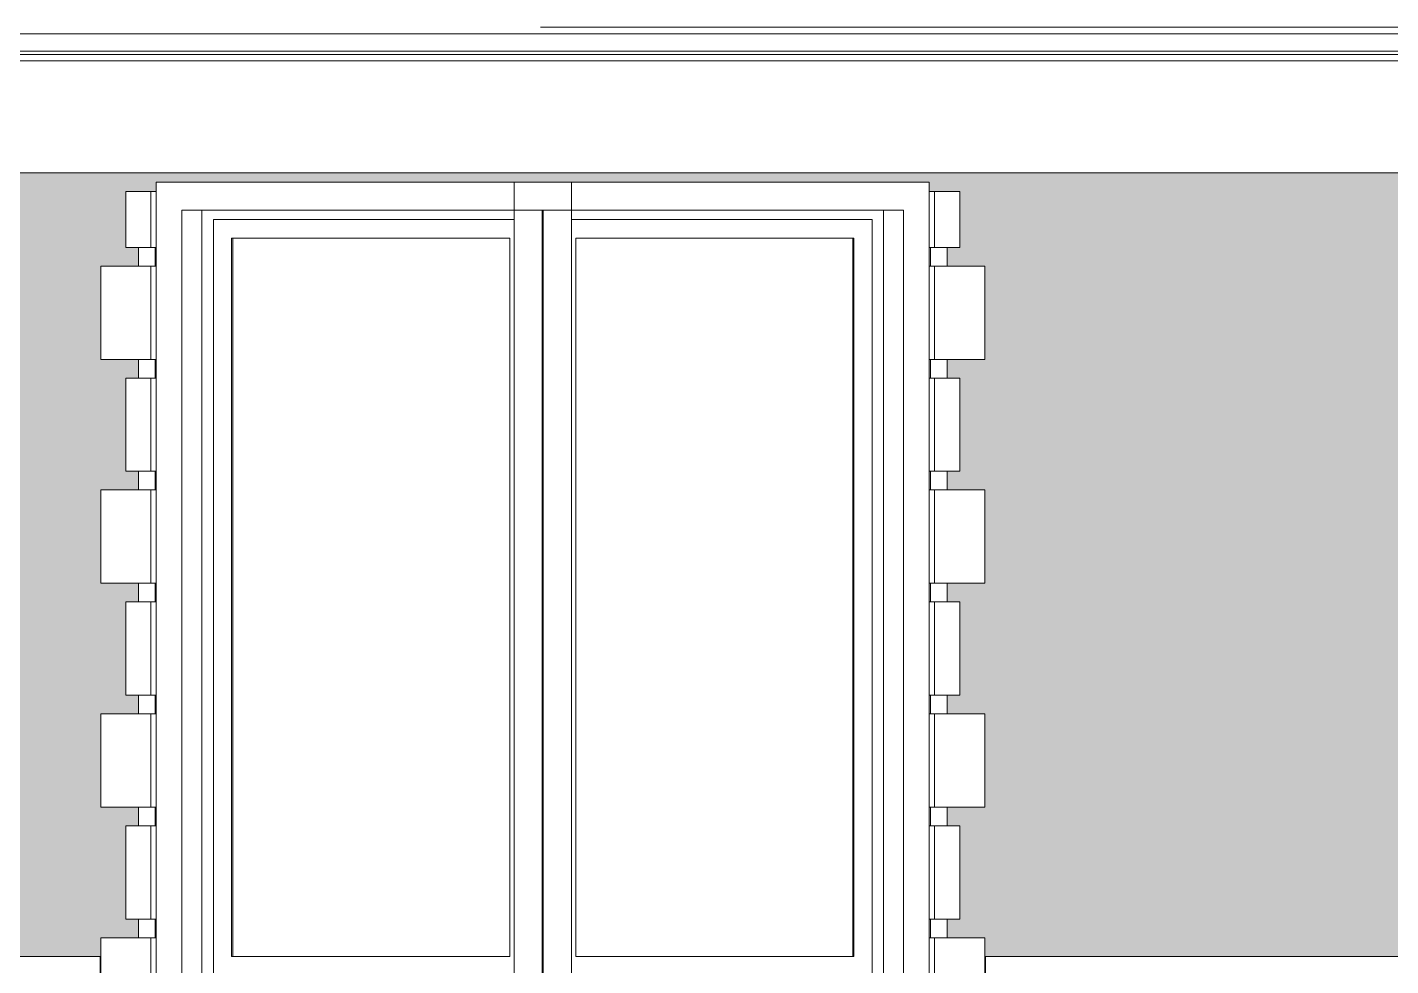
# Model space of a CAD drawing. Header units: millimetres. Extents: x 1177761 to 1329492, y 746793 to 827002.
# Drawn here: x 1192835 to 1196488, y 816350 to 818865 of the extents above; entities that cross this region are included whole.
import ezdxf

# ---------------------------------------------------------------- set-up
doc = ezdxf.new("R2010")
doc.units = ezdxf.units.MM
doc.layers.add('wall', color=5, linetype='Continuous', lineweight=30)

msp = doc.modelspace()

# ---------------------------------------------------------------- hatches: boundary and pattern name
at = {"layer": 'wall', "lineweight": 20, "ltscale": 2}
h = msp.add_hatch(dxfattribs=at)
h.set_pattern_fill('AR18', color=251, scale=20, style=0)
h.set_pattern_definition([(0, (-270908.16, 1431884.34), (100, 64), [192.5, -7.5]), (0, (-271008.16, 1431891.84), (100, 64), [192.5, -7.5]), (90, (-270908.16, 1431884.34), (-100, 64), [-71.5, 56.5]), (90, (-270915.66, 1431884.34), (-100, 64), [-71.5, 56.5])])
h.paths.add_polyline_path([(1192376.6, 815974.8), (1192363, 815974.8), (1192257.3, 815974.8), (1192159.7, 815974.8), (1192070.6, 815974.8), (1191990.3, 815974.8), (1191576, 815974.8), (1191576, 815874.8), (1191438.5, 815874.8), (1191438.5, 815824.8), (1191476, 815824.8), (1191476, 815574.8), (1191438.5, 815574.8), (1191438.5, 815524.8), (1191576, 815524.8), (1191576, 815239.8), (1191438.7, 815239.8), (1191438.7, 815199.9), (1192376.6, 815199.9)])
edge = h.paths.add_edge_path(flags=16)
edge.add_arc((1194215.6, 818089), 1839, 167.8904, 180, ccw=False)
edge.add_line((1192417.5, 818474.8), (1192309.7, 818474.8))
edge.add_line((1192309.7, 818474.8), (1192204.2, 818474.8))
edge.add_line((1192204.2, 818474.8), (1192106.8, 818474.8))
edge.add_line((1192106.8, 818474.8), (1192017.8, 818474.8))
edge.add_line((1192017.8, 818474.8), (1191937.7, 818474.8))
edge.add_line((1191937.7, 818474.8), (1191866.8, 818474.8))
edge.add_line((1191866.8, 818474.8), (1191805.4, 818474.8))
edge.add_line((1191805.4, 818474.8), (1191753.6, 818474.8))
edge.add_line((1191753.6, 818474.8), (1191711.8, 818474.8))
edge.add_line((1191711.8, 818474.8), (1191703.8, 818474.8))
edge.add_line((1191703.8, 818474.8), (1191326, 818474.8))
edge.add_line((1191326, 818474.8), (1191326, 818424.8))
edge.add_line((1191326, 818424.8), (1191576, 818424.8))
edge.add_line((1191576, 818424.8), (1191576, 818274.8))
edge.add_line((1191576, 818274.8), (1191438.5, 818274.8))
edge.add_line((1191438.5, 818274.8), (1191438.5, 818224.8))
edge.add_line((1191438.5, 818224.8), (1191476, 818224.8))
edge.add_line((1191476, 818224.8), (1191476, 817974.8))
edge.add_line((1191476, 817974.8), (1191438.5, 817974.8))
edge.add_line((1191438.5, 817974.8), (1191438.5, 817924.8))
edge.add_line((1191438.5, 817924.8), (1191576, 817924.8))
edge.add_line((1191576, 817924.8), (1191576, 817674.8))
edge.add_line((1191576, 817674.8), (1191438.5, 817674.8))
edge.add_line((1191438.5, 817674.8), (1191438.5, 817624.8))
edge.add_line((1191438.5, 817624.8), (1191476, 817624.8))
edge.add_line((1191476, 817624.8), (1191476, 817374.8))
edge.add_line((1191476, 817374.8), (1191438.5, 817374.8))
edge.add_line((1191438.5, 817374.8), (1191438.5, 817324.8))
edge.add_line((1191438.5, 817324.8), (1191576, 817324.8))
edge.add_line((1191576, 817324.8), (1191576, 817074.8))
edge.add_line((1191576, 817074.8), (1191438.5, 817074.8))
edge.add_line((1191438.5, 817074.8), (1191438.5, 817024.8))
edge.add_line((1191438.5, 817024.8), (1191476, 817024.8))
edge.add_line((1191476, 817024.8), (1191476, 816774.8))
edge.add_line((1191476, 816774.8), (1191438.5, 816774.8))
edge.add_line((1191438.5, 816774.8), (1191438.5, 816724.8))
edge.add_line((1191438.5, 816724.8), (1191576, 816724.8))
edge.add_line((1191576, 816724.8), (1191576, 816474.8))
edge.add_line((1191576, 816474.8), (1191438.5, 816474.8))
edge.add_line((1191438.5, 816474.8), (1191438.5, 816424.8))
edge.add_line((1191438.5, 816424.8), (1191476, 816424.8))
edge.add_line((1191476, 816424.8), (1191476, 816374.8))
edge.add_line((1191476, 816374.8), (1191990.3, 816374.8))
edge.add_line((1191990.3, 816374.8), (1192070.6, 816374.8))
edge.add_line((1192070.6, 816374.8), (1192159.7, 816374.8))
edge.add_line((1192159.7, 816374.8), (1192257.3, 816374.8))
edge.add_line((1192257.3, 816374.8), (1192363, 816374.8))
edge.add_line((1192363, 816374.8), (1192376.6, 816374.8))
edge.add_line((1192376.6, 816374.8), (1192376.6, 818089))
h.paths.add_polyline_path([(1196956.2, 815824.8), (1196993.7, 815824.8), (1196993.7, 815874.8), (1196856.2, 815874.8), (1196856.2, 815974.8), (1196530.1, 815974.8), (1196461.4, 815974.8), (1196383.4, 815974.8), (1196296.5, 815974.8), (1196201, 815974.8), (1196097.4, 815974.8), (1196054.6, 815974.8), (1196054.6, 815199.9), (1196500.1, 815199.9), (1196488, 815275.9), (1196489.6, 815275.9), (1196856.2, 815446.2), (1196856.2, 815524.8), (1196993.7, 815524.8), (1196993.7, 815574.8), (1196956.2, 815574.8)])
h.paths.add_polyline_path([(1196054.6, 815974.8), (1195986.1, 815974.8), (1195867.4, 815974.8), (1195742, 815974.8), (1195610.4, 815974.8), (1195473, 815974.8), (1195401.7, 815974.8), (1195378.2, 815974.8), (1195378.2, 816174.8), (1195299.4, 816174.8), (1195299.4, 816124.8), (1195333, 816124.8), (1195333, 815874.8), (1195299.4, 815874.8), (1195299.4, 815824.8), (1195400.1, 815824.8), (1195400.1, 815574.8), (1195420.4, 815574.8), (1195469.2, 815574.8), (1195517.5, 815574.8), (1195565.4, 815574.8), (1195565.4, 815548.5), (1195550.5, 815548.5), (1195550.5, 815522.2), (1195536.9, 815518.4), (1195524.3, 815507.4), (1195513.5, 815489.8), (1195505.2, 815466.9), (1195500, 815440.3), (1195498.2, 815411.7), (1195498.2, 815374.8), (1195221.7, 815374.8), (1195221.7, 815199.9), (1196054.6, 815199.9)])
h.paths.add_polyline_path([(1193032.2, 815824.8), (1193132.9, 815824.8), (1193132.9, 815874.8), (1193099.4, 815874.8), (1193099.4, 816124.8), (1193132.9, 816124.8), (1193132.9, 816174.8), (1193054.2, 816174.8), (1193054.2, 815974.8), (1193030.7, 815974.8), (1192995.7, 815974.8), (1192856.9, 815974.8), (1192723.7, 815974.8), (1192596.6, 815974.8), (1192476.2, 815974.8), (1192376.6, 815974.8), (1192376.6, 815799.8), (1192379, 815799.8), (1192379, 815574.8), (1192376.6, 815574.8), (1192376.6, 815199.9), (1193210.6, 815199.9), (1193210.6, 815374.8), (1192933.9, 815374.8), (1192933.9, 815411.7), (1192932.1, 815440.3), (1192926.9, 815466.9), (1192918.6, 815489.8), (1192907.8, 815507.4), (1192895.2, 815518.4), (1192881.7, 815522.2), (1192881.7, 815522.2), (1192881.7, 815548.5), (1192866.8, 815548.5), (1192866.8, 815574.8), (1192914.6, 815574.8), (1192963, 815574.8), (1193011.8, 815574.8), (1193032.2, 815574.8)])
h.paths.add_polyline_path([(1191666.2, 815974.8), (1192314.3, 815974.8)], flags=16)
h.paths.add_polyline_path([(1191680.3, 818182.3), (1192334, 818182.3), (1192334, 818433.3), (1191680.3, 818433.3)], flags=0)
h.paths.add_polyline_path([(1191665.9, 816615.4), (1192333.4, 816615.4), (1192333.4, 816862.7), (1191665.9, 816862.7)], flags=0)
h.paths.add_polyline_path([(1191476.4, 816374.8), (1193032.2, 816374.8), (1193032.2, 816424.8), (1193132.9, 816424.8), (1193132.9, 816474.8), (1193099.4, 816474.8), (1193099.4, 816724.8), (1193132.9, 816724.8), (1193132.9, 816774.8), (1193032.2, 816774.8), (1193032.2, 817024.8), (1193132.9, 817024.8), (1193132.9, 817074.8), (1193099.4, 817074.8), (1193099.4, 817324.8), (1193132.9, 817324.8), (1193132.9, 817374.8), (1193032.2, 817374.8), (1193032.2, 817624.8), (1193132.9, 817624.8), (1193132.9, 817674.8), (1193099.4, 817674.8), (1193099.4, 817924.8), (1193132.9, 817924.8), (1193132.9, 817974.8), (1193032.2, 817974.8), (1193032.2, 818224.8), (1193132.9, 818224.8), (1193132.9, 818274.8), (1193099.4, 818274.8), (1193099.4, 818424.8), (1193166.6, 818424.8), (1193180.9, 818424.8), (1193180.9, 818449.8), (1193263.3, 818449.8), (1193429.9, 818449.8), (1193600.4, 818449.8), (1193774.1, 818449.8), (1193950, 818449.8), (1194127.3, 818449.8), (1194293, 818449.8), (1194305, 818449.8), (1194482.3, 818449.8), (1194658.3, 818449.8), (1194831.9, 818449.8), (1195002.5, 818449.8), (1195169, 818449.8), (1195251.5, 818449.8), (1195251.5, 818424.8), (1195265.8, 818424.8), (1195333, 818424.8), (1195333, 818274.8), (1195299.4, 818274.8), (1195299.4, 818224.8), (1195400.1, 818224.8), (1195400.1, 817974.8), (1195299.4, 817974.8), (1195299.4, 817924.8), (1195333, 817924.8), (1195333, 817674.8), (1195299.4, 817674.8), (1195299.4, 817624.8), (1195400.1, 817624.8), (1195400.1, 817374.8), (1195299.4, 817374.8), (1195299.4, 817324.8), (1195333, 817324.8), (1195333, 817074.8), (1195299.4, 817074.8), (1195299.4, 817024.8), (1195400.1, 817024.8), (1195400.1, 816774.8), (1195299.4, 816774.8), (1195299.4, 816724.8), (1195333, 816724.8), (1195333, 816474.8), (1195299.4, 816474.8), (1195299.4, 816424.8), (1195400.1, 816424.8), (1195400.1, 816374.8), (1195473, 816374.8), (1195610.4, 816374.8), (1195742, 816374.8), (1195867.4, 816374.8), (1195986.1, 816374.8), (1196097.4, 816374.8), (1196201, 816374.8), (1196296.5, 816374.8), (1196383.4, 816374.8), (1196461.4, 816374.8), (1196530.1, 816374.8), (1196956.2, 816374.8), (1196956.2, 816424.8), (1196993.7, 816424.8), (1196993.7, 816474.8), (1196856.2, 816474.8), (1196856.2, 816724.8), (1196993.7, 816724.8), (1196993.7, 816774.8), (1196956.2, 816774.8), (1196956.2, 817024.8), (1196993.7, 817024.8), (1196993.7, 817074.8), (1196856.2, 817074.8), (1196856.2, 817324.8), (1196993.7, 817324.8), (1196993.7, 817374.8), (1196956.2, 817374.8), (1196956.2, 817624.8), (1196993.7, 817624.8), (1196993.7, 817674.8), (1196856.2, 817674.8), (1196856.2, 817924.8), (1196993.7, 817924.8), (1196993.7, 817974.8), (1196956.2, 817974.8), (1196956.2, 818224.8), (1196993.7, 818224.8), (1196993.7, 818274.8), (1196856.2, 818274.8), (1196856.2, 818424.8), (1197106.2, 818424.8), (1197106.2, 818474.8), (1195146.6, 818474.8), (1194992.8, 818474.8), (1194835.8, 818474.8), (1194676.3, 818474.8), (1194515, 818474.8), (1194352.4, 818474.8), (1194189.3, 818474.8), (1194026.4, 818474.8), (1193864.2, 818474.8), (1193703.4, 818474.8), (1193544.6, 818474.8), (1193388.6, 818474.8), (1193235.9, 818474.8), (1193087.2, 818474.8), (1192943, 818474.8), (1192803.9, 818474.8), (1192670.5, 818474.8), (1192543.3, 818474.8), (1192422.9, 818474.8), (1192309.7, 818474.8), (1192204.2, 818474.8), (1192106.8, 818474.8), (1192017.8, 818474.8), (1191937.7, 818474.8), (1191866.8, 818474.8), (1191805.4, 818474.8), (1191753.6, 818474.8), (1191711.8, 818474.8), (1191703.8, 818474.8), (1191326, 818474.8), (1191326, 818424.8), (1191576, 818424.8), (1191576, 818274.8), (1191438.5, 818274.8), (1191438.5, 818224.8), (1191476, 818224.8), (1191476, 817974.8), (1191438.5, 817974.8), (1191438.5, 817924.8), (1191576, 817924.8), (1191576, 817674.8), (1191438.5, 817674.8), (1191438.5, 817624.8), (1191476, 817624.8), (1191476, 817374.8), (1191438.5, 817374.8), (1191438.5, 817324.8), (1191576, 817324.8), (1191576, 817074.8), (1191438.5, 817074.8), (1191438.5, 817024.8), (1191476, 817024.8), (1191476, 816774.8), (1191438.5, 816774.8), (1191438.5, 816724.8), (1191576, 816724.8), (1191576, 816474.8), (1191438.5, 816474.8), (1191438.5, 816424.8), (1191476, 816424.8), (1191476, 816174.8)])

# ---------------------------------------------------------------- linework, layer by layer
at = {"layer": 'wall', "color": 250, "lineweight": 20, "ltscale": 50}
for p, q in [((1194210.2, 818847.5), (1191207.1, 818847.5)), ((1194210.2, 818864.8), (1197224.5, 818864.8)), ((1194210.2, 818847.5), (1197224.5, 818847.5)), ((1194210.2, 818800.8), (1191252.1, 818800.8)), ((1194210.2, 818800.8), (1197179.5, 818800.8)), ((1194210.2, 818792.1), (1191252.1, 818792.1)), ((1194210.2, 818774.8), (1191269.4, 818774.8)), ((1194210.2, 818792.1), (1197179.5, 818792.1)), ((1194210.2, 818774.8), (1197162.2, 818774.8)), ((1192943, 818474.8), (1192803.9, 818474.8)), ((1193087.2, 818474.8), (1192943, 818474.8)), ((1193235.9, 818474.8), (1193087.2, 818474.8)), ((1193388.6, 818474.8), (1193235.9, 818474.8)), ((1193544.6, 818474.8), (1193388.6, 818474.8)), ((1193703.4, 818474.8), (1193544.6, 818474.8)), ((1193864.2, 818474.8), (1193703.4, 818474.8)), ((1194026.4, 818474.8), (1193864.2, 818474.8)), ((1194189.3, 818474.8), (1194026.4, 818474.8)), ((1194352.4, 818474.8), (1194189.3, 818474.8)), ((1194515, 818474.8), (1194352.4, 818474.8)), ((1194676.3, 818474.8), (1194515, 818474.8)), ((1194835.8, 818474.8), (1194676.3, 818474.8)), ((1194992.8, 818474.8), (1194835.8, 818474.8)), ((1195146.6, 818474.8), (1194992.8, 818474.8)), ((1197106.2, 818474.8), (1195146.6, 818474.8)), ((1193180.9, 818449.8), (1193263.3, 818449.8)), ((1193180.9, 815593.6), (1193180.9, 818449.8)), ((1193263.3, 818449.8), (1193429.9, 818449.8)), ((1193429.9, 818449.8), (1193600.4, 818449.8)), ((1193600.4, 818449.8), (1193774.1, 818449.8)), ((1193774.1, 818449.8), (1193950, 818449.8)), ((1193950, 818449.8), (1194127.3, 818449.8)), ((1194127.3, 818449.8), (1194293, 818449.8)), ((1194139.3, 815593.6), (1194139.3, 818449.8)), ((1194293, 818449.8), (1194293, 815593.6)), ((1194293, 818449.8), (1194305, 818449.8)), ((1194305, 818449.8), (1194482.3, 818449.8)), ((1194482.3, 818449.8), (1194658.3, 818449.8)), ((1194658.3, 818449.8), (1194831.9, 818449.8)), ((1194831.9, 818449.8), (1195002.5, 818449.8)), ((1195002.5, 818449.8), (1195169, 818449.8)), ((1195169, 818449.8), (1195251.5, 818449.8)), ((1195251.5, 818449.8), (1195251.5, 815593.6)), ((1193099.4, 818274.8), (1193099.4, 818424.8)), ((1193166.6, 818424.8), (1193099.4, 818424.8)), ((1193166.6, 818274.8), (1193166.6, 818424.8)), ((1193180.9, 818424.8), (1193166.6, 818424.8)), ((1195251.5, 818424.8), (1195265.8, 818424.8)), ((1195265.8, 818274.8), (1195265.8, 818424.8)), ((1195265.8, 818424.8), (1195333, 818424.8)), ((1195333, 818274.8), (1195333, 818424.8)), ((1193263.3, 818374.8), (1193249.6, 818374.8)), ((1193249.6, 818374.8), (1193249.6, 815592.7)), ((1193429.9, 818374.8), (1193263.3, 818374.8)), ((1193303.2, 815599.8), (1193303.2, 818374.8)), ((1193600.4, 818374.8), (1193429.9, 818374.8)), ((1193774.1, 818374.8), (1193600.4, 818374.8)), ((1193950, 818374.8), (1193774.1, 818374.8)), ((1194127.3, 818374.8), (1193950, 818374.8)), ((1194217.4, 818374.8), (1194127.3, 818374.8)), ((1194214.9, 818374.8), (1194214.9, 815592.8)), ((1194215, 815599.8), (1194215, 818374.8)), ((1194217.4, 818374.8), (1194217.4, 815599.8)), ((1194217.4, 815592.8), (1194217.4, 818374.8)), ((1194305, 818374.8), (1194217.4, 818374.8)), ((1194482.3, 818374.8), (1194305, 818374.8)), ((1194658.3, 818374.8), (1194482.3, 818374.8)), ((1194831.9, 818374.8), (1194658.3, 818374.8)), ((1195002.5, 818374.8), (1194831.9, 818374.8)), ((1195169, 818374.8), (1195002.5, 818374.8)), ((1195129.2, 818374.8), (1195129.2, 815599.8)), ((1195182.7, 818374.8), (1195169, 818374.8)), ((1195182.7, 815592.7), (1195182.7, 818374.8)), ((1193333.8, 815599.8), (1193333.8, 818349.8)), ((1193333.8, 818349.8), (1194139.3, 818349.8)), ((1194293, 818349.8), (1195098.5, 818349.8)), ((1195098.5, 818349.8), (1195098.5, 815599.8)), ((1194127.8, 818299.8), (1193382.8, 818299.8)), ((1193382.8, 818299.8), (1193382.8, 816374.8)), ((1193385.8, 816374.8), (1193385.8, 818299.8)), ((1194127.8, 816374.8), (1194127.8, 818299.8)), ((1195049.5, 818299.8), (1194304.5, 818299.8)), ((1194304.5, 818299.8), (1194304.5, 816374.8)), ((1195046.5, 818299.8), (1195046.5, 816374.8)), ((1195049.5, 816374.8), (1195049.5, 818299.8)), ((1193099.4, 818274.8), (1193166.6, 818274.8)), ((1193132.9, 818224.8), (1193132.9, 818274.8)), ((1193166.6, 818274.8), (1193180.9, 818274.8)), ((1193177.7, 818224.8), (1193177.7, 818274.8)), ((1195265.8, 818274.8), (1195251.5, 818274.8)), ((1195254.7, 818224.8), (1195254.7, 818274.8)), ((1195333, 818274.8), (1195265.8, 818274.8)), ((1195299.4, 818224.8), (1195299.4, 818274.8)), ((1193032.2, 818224.8), (1193166.6, 818224.8)), ((1193032.2, 817974.8), (1193032.2, 818224.8)), ((1193132.9, 818224.8), (1193177.7, 818224.8)), ((1193166.6, 818224.8), (1193177.7, 818224.8)), ((1193166.6, 817974.8), (1193166.6, 818224.8)), ((1193177.7, 818224.8), (1193180.9, 818224.8)), ((1195254.7, 818224.8), (1195251.5, 818224.8)), ((1195265.8, 818224.8), (1195254.7, 818224.8)), ((1195299.4, 818224.8), (1195254.7, 818224.8)), ((1195400.1, 818224.8), (1195265.8, 818224.8)), ((1195265.8, 817974.8), (1195265.8, 818224.8)), ((1195400.1, 817974.8), (1195400.1, 818224.8)), ((1193032.2, 817974.8), (1193166.6, 817974.8)), ((1193132.9, 817924.8), (1193132.9, 817974.8)), ((1193166.6, 817974.8), (1193177.7, 817974.8)), ((1193177.7, 817974.8), (1193180.9, 817974.8)), ((1193177.7, 817924.8), (1193177.7, 817974.8)), ((1195254.7, 817974.8), (1195251.5, 817974.8)), ((1195254.7, 817924.8), (1195254.7, 817974.8)), ((1195265.8, 817974.8), (1195254.7, 817974.8)), ((1195400.1, 817974.8), (1195265.8, 817974.8)), ((1195299.4, 817924.8), (1195299.4, 817974.8)), ((1193099.4, 817924.8), (1193166.6, 817924.8)), ((1193099.4, 817674.8), (1193099.4, 817924.8)), ((1193166.6, 817924.8), (1193180.9, 817924.8)), ((1193166.6, 817674.8), (1193166.6, 817924.8)), ((1195265.8, 817924.8), (1195251.5, 817924.8)), ((1195333, 817924.8), (1195265.8, 817924.8)), ((1195265.8, 817674.8), (1195265.8, 817924.8)), ((1195333, 817674.8), (1195333, 817924.8)), ((1193099.4, 817674.8), (1193166.6, 817674.8)), ((1193132.9, 817624.8), (1193132.9, 817674.8)), ((1193166.6, 817674.8), (1193180.9, 817674.8)), ((1193177.7, 817624.8), (1193177.7, 817674.8)), ((1195265.8, 817674.8), (1195251.5, 817674.8)), ((1195254.7, 817624.8), (1195254.7, 817674.8)), ((1195333, 817674.8), (1195265.8, 817674.8)), ((1195299.4, 817624.8), (1195299.4, 817674.8)), ((1193032.2, 817624.8), (1193166.6, 817624.8)), ((1193032.2, 817374.8), (1193032.2, 817624.8)), ((1193132.9, 817624.8), (1193177.7, 817624.8)), ((1193166.6, 817624.8), (1193177.7, 817624.8)), ((1193166.6, 817374.8), (1193166.6, 817624.8)), ((1193177.7, 817624.8), (1193180.9, 817624.8)), ((1195254.7, 817624.8), (1195251.5, 817624.8)), ((1195265.8, 817624.8), (1195254.7, 817624.8)), ((1195299.4, 817624.8), (1195254.7, 817624.8)), ((1195400.1, 817624.8), (1195265.8, 817624.8)), ((1195265.8, 817374.8), (1195265.8, 817624.8)), ((1195400.1, 817374.8), (1195400.1, 817624.8)), ((1193032.2, 817374.8), (1193166.6, 817374.8)), ((1193132.9, 817324.8), (1193132.9, 817374.8)), ((1193166.6, 817374.8), (1193177.7, 817374.8)), ((1193177.7, 817374.8), (1193180.9, 817374.8)), ((1193177.7, 817324.8), (1193177.7, 817374.8)), ((1195254.7, 817374.8), (1195251.5, 817374.8)), ((1195254.7, 817324.8), (1195254.7, 817374.8)), ((1195265.8, 817374.8), (1195254.7, 817374.8)), ((1195400.1, 817374.8), (1195265.8, 817374.8)), ((1195299.4, 817324.8), (1195299.4, 817374.8)), ((1193099.4, 817324.8), (1193166.6, 817324.8)), ((1193099.4, 817074.8), (1193099.4, 817324.8)), ((1193166.6, 817324.8), (1193180.9, 817324.8)), ((1193166.6, 817074.8), (1193166.6, 817324.8)), ((1195265.8, 817324.8), (1195251.5, 817324.8)), ((1195333, 817324.8), (1195265.8, 817324.8)), ((1195265.8, 817074.8), (1195265.8, 817324.8)), ((1195333, 817074.8), (1195333, 817324.8)), ((1193099.4, 817074.8), (1193166.6, 817074.8)), ((1193132.9, 817024.8), (1193132.9, 817074.8)), ((1193166.6, 817074.8), (1193180.9, 817074.8)), ((1193177.7, 817024.8), (1193177.7, 817074.8)), ((1195265.8, 817074.8), (1195251.5, 817074.8)), ((1195254.7, 817024.8), (1195254.7, 817074.8)), ((1195333, 817074.8), (1195265.8, 817074.8)), ((1195299.4, 817024.8), (1195299.4, 817074.8)), ((1193032.2, 817024.8), (1193166.6, 817024.8)), ((1193032.2, 816774.8), (1193032.2, 817024.8)), ((1193166.6, 817024.8), (1193177.7, 817024.8)), ((1193166.6, 816774.8), (1193166.6, 817024.8)), ((1193177.7, 817024.8), (1193180.9, 817024.8)), ((1195254.7, 817024.8), (1195251.5, 817024.8)), ((1195265.8, 817024.8), (1195254.7, 817024.8)), ((1195400.1, 817024.8), (1195265.8, 817024.8)), ((1195265.8, 816774.8), (1195265.8, 817024.8)), ((1195400.1, 816774.8), (1195400.1, 817024.8)), ((1193032.2, 816774.8), (1193166.6, 816774.8)), ((1193132.9, 816724.8), (1193132.9, 816774.8)), ((1193166.6, 816774.8), (1193177.7, 816774.8)), ((1193177.7, 816774.8), (1193180.9, 816774.8)), ((1193177.7, 816724.8), (1193177.7, 816774.8)), ((1195254.7, 816774.8), (1195251.5, 816774.8)), ((1195254.7, 816724.8), (1195254.7, 816774.8)), ((1195265.8, 816774.8), (1195254.7, 816774.8)), ((1195400.1, 816774.8), (1195265.8, 816774.8)), ((1195299.4, 816724.8), (1195299.4, 816774.8)), ((1193099.4, 816724.8), (1193166.6, 816724.8)), ((1193099.4, 816474.8), (1193099.4, 816724.8)), ((1193166.6, 816724.8), (1193180.9, 816724.8)), ((1193166.6, 816474.8), (1193166.6, 816724.8)), ((1195265.8, 816724.8), (1195251.5, 816724.8)), ((1195333, 816724.8), (1195265.8, 816724.8)), ((1195265.8, 816474.8), (1195265.8, 816724.8)), ((1195333, 816474.8), (1195333, 816724.8)), ((1193099.4, 816474.8), (1193166.6, 816474.8)), ((1193132.9, 816424.8), (1193132.9, 816474.8)), ((1193166.6, 816474.8), (1193180.9, 816474.8)), ((1193177.7, 816424.8), (1193177.7, 816474.8)), ((1195265.8, 816474.8), (1195251.5, 816474.8)), ((1195254.7, 816424.8), (1195254.7, 816474.8)), ((1195333, 816474.8), (1195265.8, 816474.8)), ((1195299.4, 816424.8), (1195299.4, 816474.8)), ((1193032.2, 816424.8), (1193166.6, 816424.8)), ((1193032.2, 816174.8), (1193032.2, 816424.8)), ((1193166.6, 816424.8), (1193177.7, 816424.8)), ((1193166.6, 816174.8), (1193166.6, 816424.8)), ((1193177.7, 816424.8), (1193180.9, 816424.8)), ((1195254.7, 816424.8), (1195251.5, 816424.8)), ((1195265.8, 816424.8), (1195254.7, 816424.8)), ((1195400.1, 816424.8), (1195265.8, 816424.8)), ((1195265.8, 816174.8), (1195265.8, 816424.8)), ((1195400.1, 816174.8), (1195400.1, 816424.8)), ((1193030.7, 815974.8), (1193030.7, 816374.8)), ((1193030.7, 816374.8), (1193032.2, 816374.8)), ((1193382.8, 816374.8), (1194127.8, 816374.8)), ((1194304.5, 816374.8), (1195049.5, 816374.8)), ((1195401.7, 816374.8), (1195400.1, 816374.8)), ((1195473, 816374.8), (1195401.7, 816374.8)), ((1195401.7, 816374.8), (1195401.7, 815974.8)), ((1195610.4, 816374.8), (1195473, 816374.8)), ((1195742, 816374.8), (1195610.4, 816374.8)), ((1195867.4, 816374.8), (1195742, 816374.8)), ((1195986.1, 816374.8), (1195867.4, 816374.8)), ((1196097.4, 816374.8), (1195986.1, 816374.8)), ((1196201, 816374.8), (1196097.4, 816374.8)), ((1196296.5, 816374.8), (1196201, 816374.8)), ((1196383.4, 816374.8), (1196296.5, 816374.8)), ((1196461.4, 816374.8), (1196383.4, 816374.8)), ((1196530.1, 816374.8), (1196461.4, 816374.8))]:
    msp.add_line(p, q, dxfattribs=at)
at = {"layer": 'wall', "color": 250, "lineweight": 20, "ltscale": 100}
msp.add_lwpolyline([(1191476.4, 816374.8), (1193032.2, 816374.8)], dxfattribs=at)

doc.saveas('drawing.dxf')
